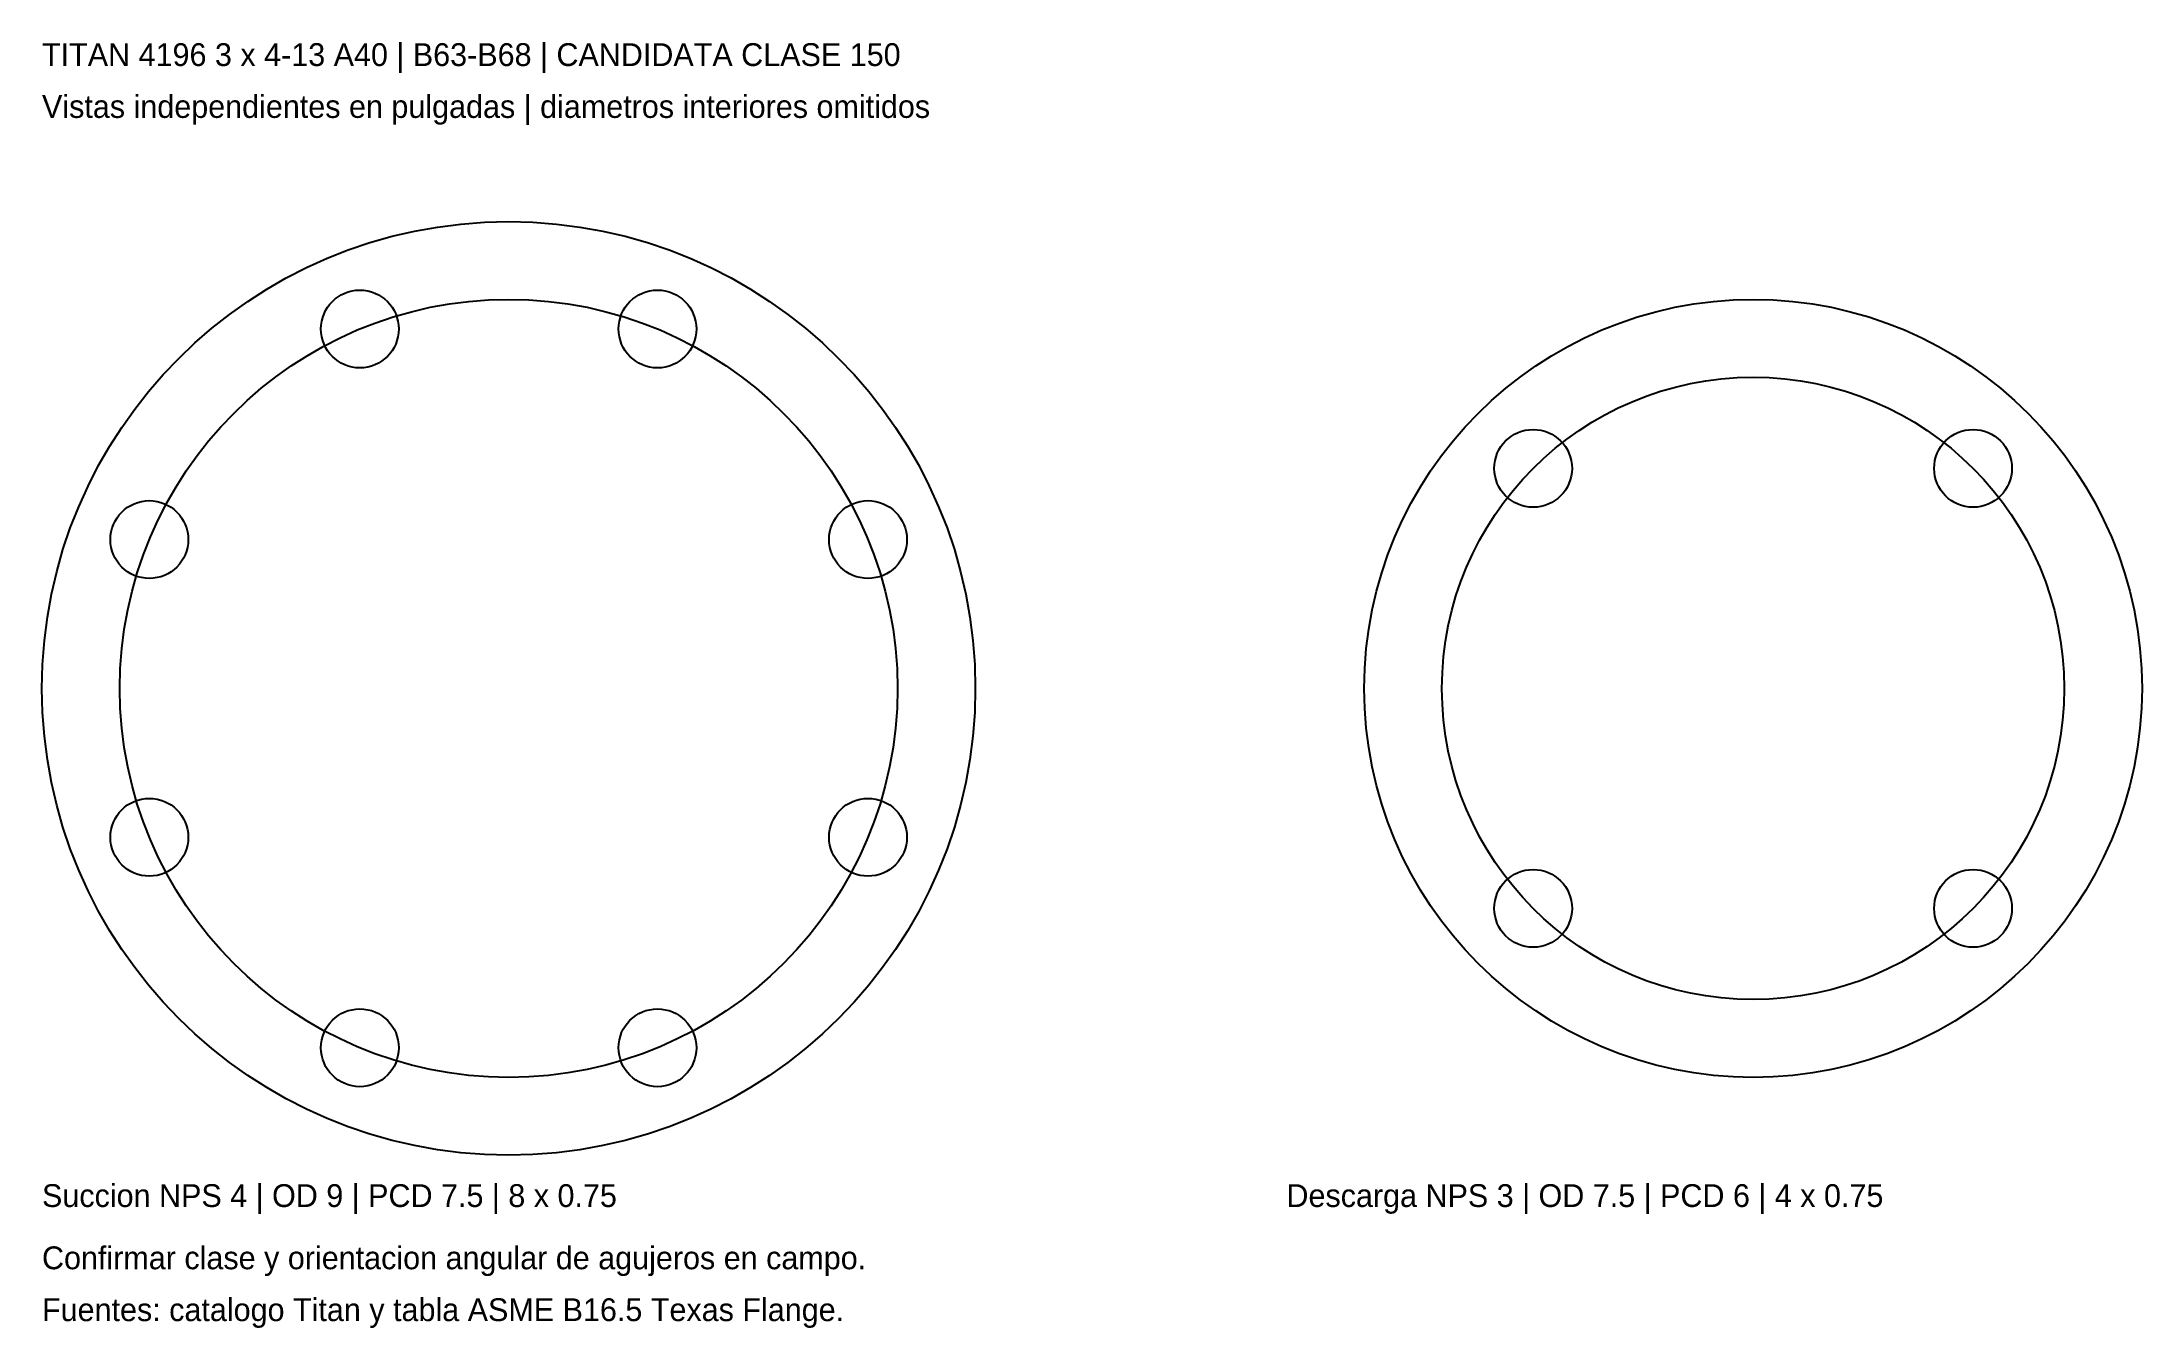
# Model space of a CAD drawing. Header units: inches. Extents: x -4.5 to 15.8, y -6.2 to 6.2.
import ezdxf

# ---------------------------------------------------------------- set-up
doc = ezdxf.new("R2010")
doc.units = ezdxf.units.IN
doc.header["$MEASUREMENT"] = 0
doc.layers.add('CIRCULO_DE_PERNOS', color=4, linetype='Continuous')

msp = doc.modelspace()

# ---------------------------------------------------------------- linework, layer by layer
for centre, radius in [((0, 0), 4.5), ((-1.435, 3.465), 0.375), ((1.435, 3.465), 0.375), ((12, 0), 3.75), ((9.879, 2.121), 0.375), ((14.121, 2.121), 0.375), ((-3.465, 1.435), 0.375), ((3.465, 1.435), 0.375), ((-3.465, -1.435), 0.375), ((3.465, -1.435), 0.375), ((9.879, -2.121), 0.375), ((14.121, -2.121), 0.375), ((-1.435, -3.465), 0.375), ((1.435, -3.465), 0.375)]:
    msp.add_circle(centre, radius)
at = {"layer": 'CIRCULO_DE_PERNOS'}
for centre, radius in [((0, 0), 3.75), ((12, 0), 3)]:
    msp.add_circle(centre, radius, dxfattribs=at)

# ---------------------------------------------------------------- texts
for s, p in [('TITAN 4196 3 x 4-13 A40 | B63-B68 | CANDIDATA CLASE 150', (-4.5, 6)), ('Vistas independientes en pulgadas | diametros interiores omitidos', (-4.5, 5.5)), ('Succion NPS 4 | OD 9 | PCD 7.5 | 8 x 0.75', (-4.5, -5)), ('Descarga NPS 3 | OD 7.5 | PCD 6 | 4 x 0.75', (7.5, -5)), ('Confirmar clase y orientacion angular de agujeros en campo.', (-4.5, -5.6)), ('Fuentes: catalogo Titan y tabla ASME B16.5 Texas Flange.', (-4.5, -6.1))]:
    msp.add_text(s, height=0.22).set_placement(p)

doc.saveas('drawing.dxf')
